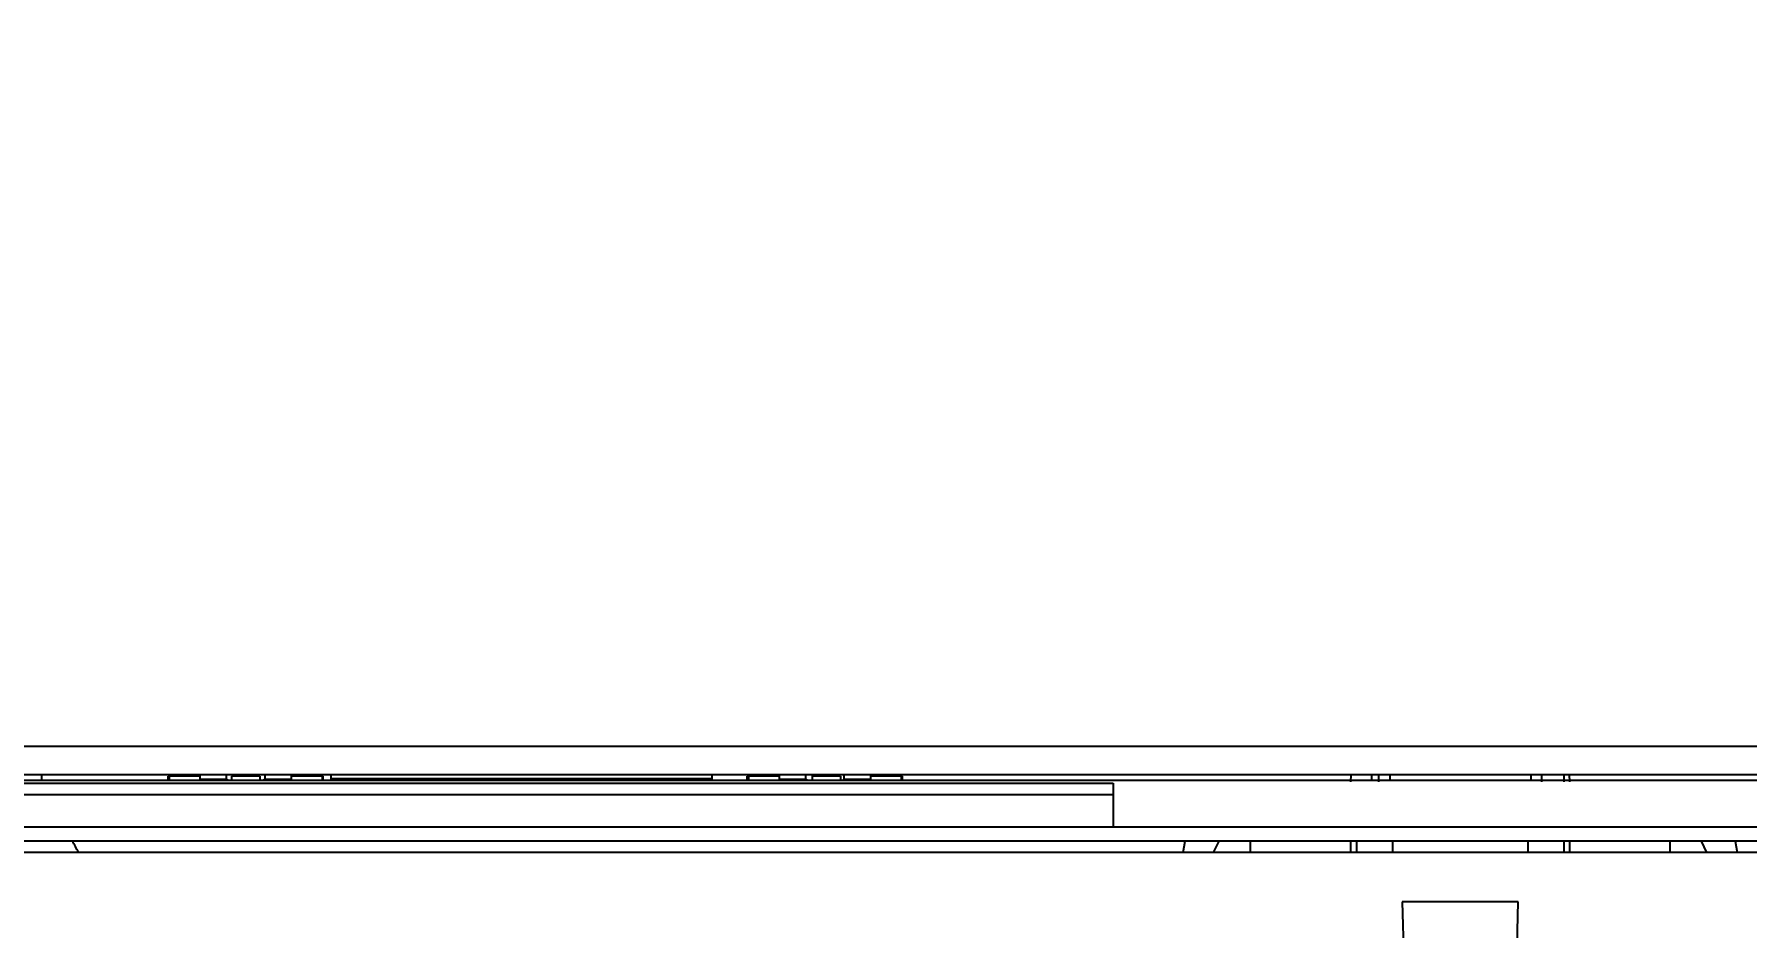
# Model space of a CAD drawing. Header units: millimetres. Extents: x -97344 to -49824, y -57049 to -40247.
# Drawn here: x -68765.7 to -68644.4, y -49594.9 to -49531.7 of the extents above; entities that cross this region are included whole.
import ezdxf

# ---------------------------------------------------------------- set-up
doc = ezdxf.new("R2010")
doc.units = ezdxf.units.MM
doc.header["$LTSCALE"] = 200
doc.header["$PDSIZE"] = -1
for name, color, linetype in [('02___PRT_ALL_AXES', 7, 'Continuous'), ('06___PRT_ALL_SURFS', 7, 'Continuous'), ('DIM', 3, 'Continuous'), ('LAY0001', 7, 'Continuous'), ('LAY0011', 7, 'Continuous')]:
    doc.layers.add(name, color=color, linetype=linetype)
doc.styles.add('TSSD_Dimension', font='tssdeng.shx', dxfattribs={"width": 0.7, "bigfont": 'hztxt.shx'})
doc.dimstyles.new('TSSD_20_20', dxfattribs={"dimtxt": 60, "dimasz": 20, "dimexe": 20, "dimexo": 50, "dimgap": 20, "dimtad": 1, "dimdec": 0, "dimzin": 0, "dimdsep": 46, "dimtxsty": 'TSSD_Dimension', "dimblk": 'ARCHTICK', "dimcen": 0, "dimdle": 20, "dimclrt": 7, "dimadec": 0, "dimazin": 0, "dimtfac": 1, "dimtdec": 0, "dimtix": 1, "dimtmove": 2, "dimatfit": 3, "dimfxl": 1, "dimtolj": 1, "dimtzin": 0, "dimarcsym": 0})

# ---------------------------------------------------------------- blocks, each defined once
blk = doc.blocks.new('2250')
at = {"color": 7, "linetype": 'Continuous'}
for p, q in [((-45337.86, -64404.84), (-45577.42, -64404.84)), ((-45337.86, -64406.84), (-45577.21, -64406.84)), ((-45577.17, -64407.24), (-45337.93, -64407.24)), ((-45571.36, -64407.44), (-45487.36, -64407.44)), ((-45554.31, -64407.24), (-45554.31, -64406.94)), ((-45552.03, -64406.94), (-45554.31, -64406.94)), ((-45554.23, -64406.94), (-45554.23, -64407.24)), ((-45552.03, -64407.15), (-45552.03, -64406.84)), ((-45552.03, -64407.15), (-45551.91, -64407.19)), ((-45552.03, -64407.15), (-45550.18, -64407.15)), ((-45551.91, -64407.24), (-45551.91, -64407.19)), ((-45550.18, -64406.84), (-45550.18, -64407.15)), ((-45550.08, -64407.24), (-45550.18, -64407.15)), ((-45549.81, -64406.94), (-45549.81, -64407.24)), ((-45547.81, -64406.94), (-45549.81, -64406.94)), ((-45549.69, -64406.94), (-45549.69, -64406.84)), ((-45547.93, -64406.84), (-45547.93, -64406.94)), ((-45547.81, -64406.94), (-45547.81, -64407.24)), ((-45547.44, -64407.15), (-45547.54, -64407.24)), ((-45547.44, -64407.15), (-45547.44, -64406.84)), ((-45547.44, -64407.15), (-45545.59, -64407.15)), ((-45545.71, -64407.19), (-45545.59, -64407.15)), ((-45545.71, -64407.24), (-45545.71, -64407.19)), ((-45545.59, -64406.84), (-45545.59, -64407.15)), ((-45543.31, -64406.94), (-45545.59, -64406.94)), ((-45543.4, -64406.94), (-45543.4, -64407.24)), ((-45543.31, -64407.24), (-45543.31, -64406.94)), ((-45513.28, -64407.24), (-45513.28, -64406.94)), ((-45511, -64406.94), (-45513.28, -64406.94)), ((-45513.19, -64406.94), (-45513.19, -64407.24)), ((-45511, -64407.15), (-45511, -64406.84)), ((-45511, -64407.15), (-45510.87, -64407.2)), ((-45511, -64407.15), (-45509.15, -64407.15)), ((-45509.15, -64406.84), (-45509.15, -64407.15)), ((-45509.05, -64407.24), (-45509.15, -64407.15)), ((-45508.68, -64406.94), (-45508.68, -64407.24)), ((-45506.68, -64406.94), (-45508.68, -64406.94)), ((-45508.66, -64406.94), (-45508.66, -64406.84)), ((-45506.9, -64406.84), (-45506.9, -64406.94)), ((-45506.68, -64406.94), (-45506.68, -64407.24)), ((-45506.41, -64407.15), (-45506.51, -64407.24)), ((-45506.41, -64407.15), (-45506.41, -64406.84)), ((-45506.41, -64407.15), (-45504.56, -64407.15)), ((-45504.69, -64407.15), (-45504.69, -64407.24)), ((-45504.69, -64407.2), (-45504.56, -64407.15)), ((-45504.56, -64406.84), (-45504.56, -64407.15)), ((-45502.28, -64406.94), (-45504.56, -64406.94)), ((-45502.37, -64406.94), (-45502.37, -64407.24)), ((-45502.28, -64407.24), (-45502.28, -64406.94)), ((-45487.36, -64407.44), (-45487.36, -64410.54)), ((-45470.53, -64407.34), (-45470.51, -64406.84)), ((-45468.56, -64407.34), (-45468.56, -64406.84)), ((-45457, -64407.34), (-45457, -64406.84)), ((-45455.45, -64406.84), (-45455.45, -64407.34)), ((-45455.03, -64407.34), (-45455.05, -64406.84)), ((-45571.36, -64408.24), (-45487.36, -64408.24)), ((-45576.82, -64410.54), (-45438.2, -64410.54)), ((-45341.98, -64411.54), (-45576.71, -64411.54)), ((-45482.4, -64412.34), (-45482.26, -64411.54)), ((-45480.25, -64412.34), (-45479.86, -64411.54)), ((-45477.64, -64412.34), (-45477.64, -64411.54)), ((-45470.53, -64412.34), (-45470.53, -64411.54)), ((-45470.12, -64411.54), (-45470.12, -64412.34)), ((-45467.57, -64411.54), (-45467.57, -64412.34)), ((-45457.99, -64411.54), (-45457.99, -64412.34)), ((-45455.45, -64411.54), (-45455.45, -64412.34)), ((-45455.03, -64412.34), (-45455.03, -64411.54)), ((-45445.31, -64412.34), (-45445.7, -64411.54)), ((-45443.3, -64411.54), (-45443.16, -64412.34)), ((-45099.05, -64412.34), (-45576.51, -64412.34))]:
    blk.add_line(p, q, dxfattribs=at)
for centre, major_axis, ratio, start_param, end_param in [((-45462.78, -64407.34), (6.3, 0), 1, 3.062144, 3.115796), ((-45570.18, -64416.97), (0, 10.62), 0.996166, -1.119749, -1.034134)]:
    blk.add_ellipse(centre, major_axis=major_axis, ratio=ratio, start_param=start_param, end_param=end_param, dxfattribs=at)
at = {"layer": '02___PRT_ALL_AXES', "color": 7, "linetype": 'Continuous'}
for p, q in [((-45563.28, -64406.84), (-45563.28, -64407.24)), ((-45467.78, -64406.84), (-45467.78, -64407.24)), ((-45457.78, -64406.84), (-45457.78, -64407.24))]:
    blk.add_line(p, q, dxfattribs=at)
at = {"layer": '06___PRT_ALL_SURFS', "color": 7, "linetype": 'Continuous'}
blk.add_line((-45447.92, -64412.34), (-45447.92, -64411.54), dxfattribs=at)
at = {"layer": 'LAY0001', "color": 7, "linetype": 'Continuous'}
for p, q in [((-45466.89, -64415.84), (-45466.78, -64419.94)), ((-45458.67, -64415.84), (-45466.89, -64415.84)), ((-45458.78, -64419.94), (-45458.67, -64415.84))]:
    blk.add_line(p, q, dxfattribs=at)
at = {"layer": 'LAY0011', "color": 7, "linetype": 'Continuous'}
for p, q in [((-45098.35, -64406.84), (-45577.21, -64406.84)), ((-45542.78, -64406.84), (-45542.78, -64407.24)), ((-45515.78, -64407.14), (-45542.78, -64407.14)), ((-45515.78, -64407.24), (-45515.78, -64406.84))]:
    blk.add_line(p, q, dxfattribs=at)
blk = doc.blocks.new('*U1488')
at = {"layer": 'DIM', "color": 3}
blk.add_blockref('2250', (45347.11, 64440.65), dxfattribs=at)
blk = doc.blocks.new('*U1489')
at = {"layer": 'DIM', "color": 0, "linetype": 'ByBlock', "lineweight": -2, "transparency": 16777216}
blk.add_blockref('*U1488', (1000, 0), dxfattribs=at)
blk = doc.blocks.new('_ArchTick')
at = {"color": 0, "linetype": 'ByBlock', "const_width": 0.5}
blk.add_lwpolyline([(-0.7071, -0.7071), (0.7071, 0.7071)], dxfattribs=at)
blk = doc.blocks.new('*D1596')
at = {"layer": 'Defpoints', "color": 0, "transparency": 16777216}
for p in [(-57789.66, -49147.97), (-69789.66, -49573.25), (-57789.66, -49573.25)]:
    blk.add_point(p, dxfattribs=at)
at = {"layer": 'DIM', "color": 0, "lineweight": -2, "transparency": 16777216}
for p, q in [((-69789.66, -49523.25), (-69789.66, -49127.97)), ((-57789.66, -49523.25), (-57789.66, -49127.97)), ((-69809.66, -49147.97), (-57769.66, -49147.97))]:
    blk.add_line(p, q, dxfattribs=at)
at = {"layer": 'DIM', "color": 0, "lineweight": -2, "transparency": 16777216, "xscale": 20, "yscale": 20, "zscale": 20, "rotation": 180}
blk.add_blockref('_ArchTick', (-69789.66, -49147.97), dxfattribs=at)
at = {"layer": 'DIM', "color": 0, "lineweight": -2, "transparency": 16777216, "xscale": 20, "yscale": 20, "zscale": 20}
blk.add_blockref('_ArchTick', (-57789.66, -49147.97), dxfattribs=at)
at = {"layer": 'DIM', "color": 7, "transparency": 16777216, "insert": (-63789.66, -49097.97), "char_height": 60, "attachment_point": 5, "style": 'TSSD_Dimension'}
blk.add_mtext('\\A1;12000', dxfattribs=at)

msp = doc.modelspace()

# ---------------------------------------------------------------- block references
at = {"layer": 'DIM', "color": 3}
msp.add_blockref('*U1489', (-69548.99, -49617.9), dxfattribs=at)

# ---------------------------------------------------------------- dimensions: what is measured, and where the dimension line sits
at = {"layer": 'DIM'}
dim = msp.add_linear_dim(base=(-57789.66, -49147.97), p1=(-69789.66, -49573.25), p2=(-57789.66, -49573.25), dimstyle='TSSD_20_20', dxfattribs=at)
dim.commit()
dim.dimension.update_dxf_attribs({"geometry": '*D1596', "text_midpoint": (-63789.66, -49097.97)})

doc.saveas('drawing.dxf')
